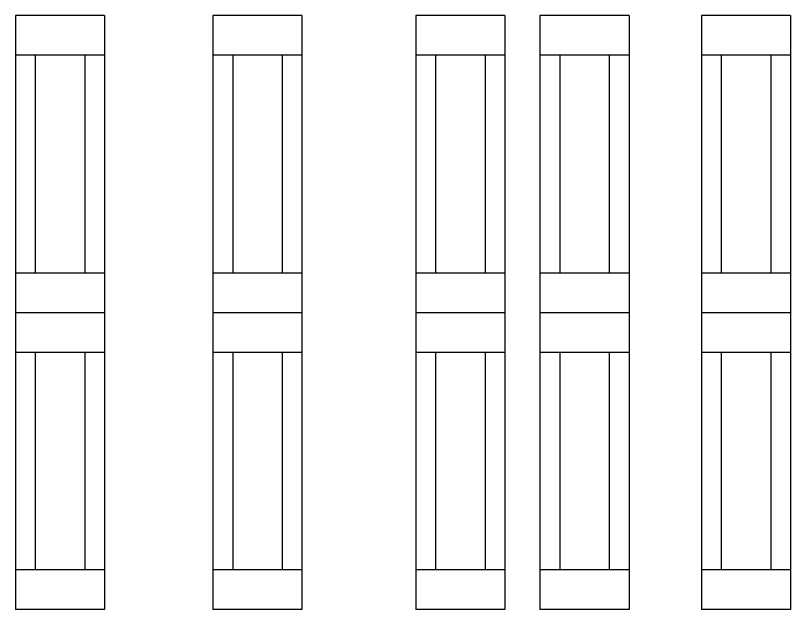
# Model space of a CAD drawing. Header units: millimetres. Extents: x -20622 to 21990, y -10877 to 8500.
# Drawn here: x -3256 to -1298, y 2252 to 3752 of the extents above; entities that cross this region are included whole.
import ezdxf

# ---------------------------------------------------------------- set-up
doc = ezdxf.new("R2010")
doc.units = ezdxf.units.MM
doc.layers.add('Windows', color=190, linetype='Continuous')

msp = doc.modelspace()

# ---------------------------------------------------------------- linework, layer by layer
at = {"layer": 'Windows'}
for p, q in [((-3030.5, 3751.8), (-3255.5, 3751.8)), ((-3255.5, 3751.8), (-3255.5, 2251.8)), ((-3030.5, 3751.8), (-3030.5, 2251.8)), ((-2531.9, 3751.8), (-2756.9, 3751.8)), ((-2756.9, 3751.8), (-2756.9, 2251.8)), ((-2531.9, 3751.8), (-2531.9, 2251.8)), ((-2019.4, 3751.8), (-2244.4, 3751.8)), ((-2244.4, 3751.8), (-2244.4, 2251.8)), ((-2019.4, 3751.8), (-2019.4, 2251.8)), ((-1705.6, 3751.8), (-1930.6, 3751.8)), ((-1930.6, 3751.8), (-1930.6, 2251.8)), ((-1705.6, 3751.8), (-1705.6, 2251.8)), ((-1297.7, 3751.8), (-1522.7, 3751.8)), ((-1522.7, 3751.8), (-1522.7, 2251.8)), ((-1297.7, 3751.8), (-1297.7, 2251.8)), ((-3030.5, 3651.8), (-3255.5, 3651.8)), ((-3205.5, 3651.8), (-3205.5, 3101.8)), ((-3080.5, 3651.8), (-3080.5, 3101.8)), ((-2531.9, 3651.8), (-2756.9, 3651.8)), ((-2706.9, 3651.8), (-2706.9, 3101.8)), ((-2581.9, 3651.8), (-2581.9, 3101.8)), ((-2019.4, 3651.8), (-2244.4, 3651.8)), ((-2194.4, 3651.8), (-2194.4, 3101.8)), ((-2069.4, 3651.8), (-2069.4, 3101.8)), ((-1705.6, 3651.8), (-1930.6, 3651.8)), ((-1880.6, 3651.8), (-1880.6, 3101.8)), ((-1755.6, 3651.8), (-1755.6, 3101.8)), ((-1297.7, 3651.8), (-1522.7, 3651.8)), ((-1472.7, 3651.8), (-1472.7, 3101.8)), ((-1347.7, 3651.8), (-1347.7, 3101.8)), ((-3255.5, 3101.8), (-3030.5, 3101.8)), ((-2756.9, 3101.8), (-2531.9, 3101.8)), ((-2244.4, 3101.8), (-2019.4, 3101.8)), ((-1930.6, 3101.8), (-1705.6, 3101.8)), ((-1522.7, 3101.8), (-1297.7, 3101.8)), ((-3255.5, 3001.8), (-3030.5, 3001.8)), ((-2756.9, 3001.8), (-2531.9, 3001.8)), ((-2244.4, 3001.8), (-2019.4, 3001.8)), ((-1930.6, 3001.8), (-1705.6, 3001.8)), ((-1522.7, 3001.8), (-1297.7, 3001.8)), ((-3255.5, 2901.8), (-3030.5, 2901.8)), ((-3205.5, 2901.8), (-3205.5, 2351.8)), ((-3080.5, 2901.8), (-3080.5, 2351.8)), ((-2756.9, 2901.8), (-2531.9, 2901.8)), ((-2706.9, 2901.8), (-2706.9, 2351.8)), ((-2581.9, 2901.8), (-2581.9, 2351.8)), ((-2244.4, 2901.8), (-2019.4, 2901.8)), ((-2194.4, 2901.8), (-2194.4, 2351.8)), ((-2069.4, 2901.8), (-2069.4, 2351.8)), ((-1930.6, 2901.8), (-1705.6, 2901.8)), ((-1880.6, 2901.8), (-1880.6, 2351.8)), ((-1755.6, 2901.8), (-1755.6, 2351.8)), ((-1522.7, 2901.8), (-1297.7, 2901.8)), ((-1472.7, 2901.8), (-1472.7, 2351.8)), ((-1347.7, 2901.8), (-1347.7, 2351.8)), ((-3030.5, 2351.8), (-3255.5, 2351.8)), ((-2531.9, 2351.8), (-2756.9, 2351.8)), ((-2019.4, 2351.8), (-2244.4, 2351.8)), ((-1705.6, 2351.8), (-1930.6, 2351.8)), ((-1297.7, 2351.8), (-1522.7, 2351.8)), ((-3030.5, 2251.8), (-3255.5, 2251.8)), ((-2531.9, 2251.8), (-2756.9, 2251.8)), ((-2019.4, 2251.8), (-2244.4, 2251.8)), ((-1705.6, 2251.8), (-1930.6, 2251.8)), ((-1297.7, 2251.8), (-1522.7, 2251.8))]:
    msp.add_line(p, q, dxfattribs=at)

doc.saveas('drawing.dxf')
